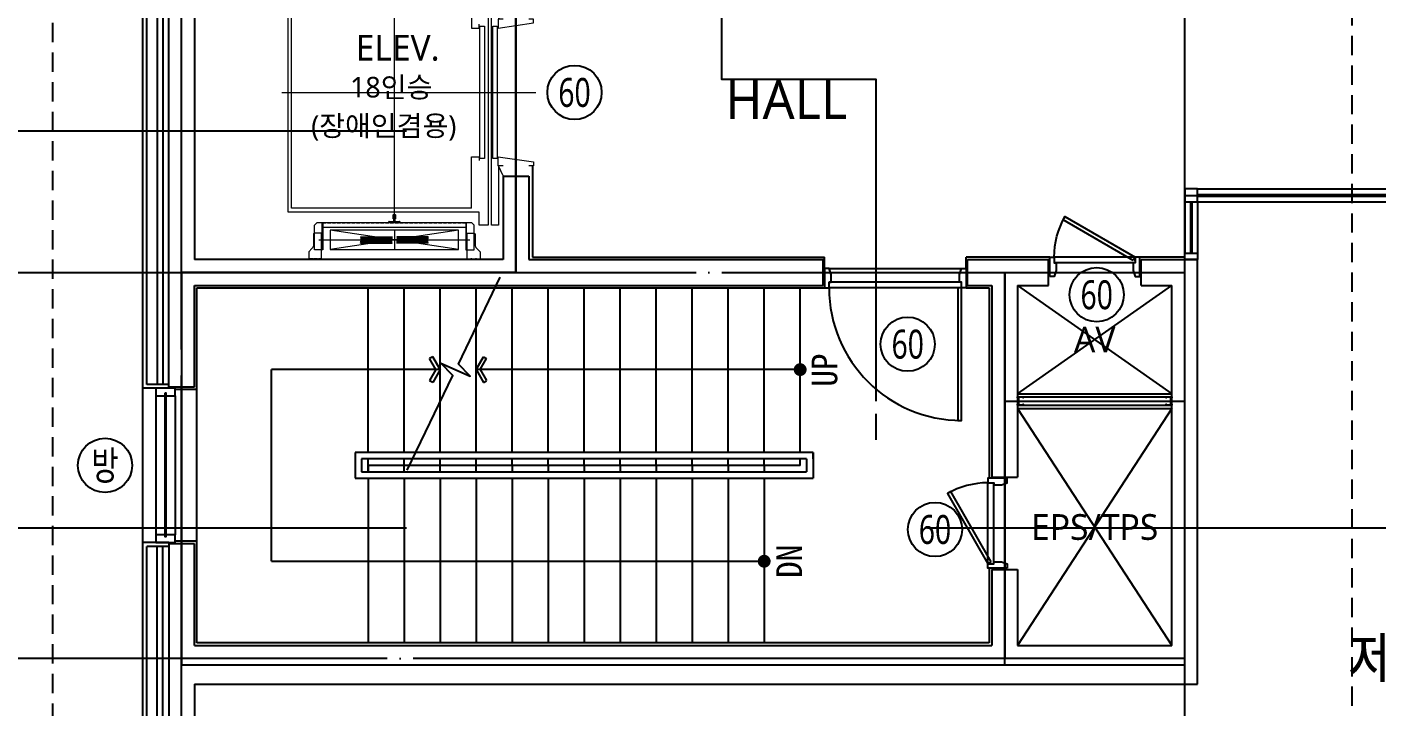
# Model space of a CAD drawing. Header units: millimetres. Extents: x 189000 to 252000, y 0 to 44550.
# Drawn here: x 203874 to 214370, y 17431 to 22718 of the extents above; entities that cross this region are included whole.
import ezdxf
from ezdxf.enums import TextEntityAlignment as Align

# ---------------------------------------------------------------- set-up
doc = ezdxf.new("R2010")
doc.units = ezdxf.units.MM
doc.header["$LTSCALE"] = 100
for name, pattern in [('CEN', [62, 60, -1, 0, -1]), ('CENTER', [66, 60, -2, 2, -2]), ('CENTER2', [1.125, 0.75, -0.125, 0.125, -0.125]), ('DOT', [6.35, 0, -6.35]), ('HID', [2.3, 1.5, -0.8]), ('HIDDEN', [0.375, 0.25, -0.125])]:
    doc.linetypes.add(name, pattern=pattern)
for name, color, linetype in [('00', 7, 'Continuous'), ('A-MARK', 3, 'Continuous'), ('AA-DWXM-DOOR', 4, 'Continuous'), ('CEN', 1, 'CEN'), ('COL', 2, 'Continuous'), ('DW-STUD', 8, 'Continuous'), ('FIN', 5, 'Continuous'), ('fur', 6, 'Continuous'), ('insul', 8, 'Continuous'), ('L1', 8, 'Continuous'), ('TEX', 3, 'Continuous'), ('TEXT', 3, 'Continuous'), ('TEXT3', 7, 'Continuous'), ('WID', 4, 'Continuous'), ('방화문', 7, 'Continuous'), ('부분확대', 7, 'Continuous')]:
    doc.layers.add(name, color=color, linetype=linetype)
for name, color, linetype, lineweight in [('LAD-CEN', 1, 'CENTER2', 9), ('LAD-OUTLINE', 7, 'Continuous', 20), ('LAD-REFERENCE', 7, 'Continuous', 5), ('LAD-THINLINE', 7, 'Continuous', 9)]:
    doc.layers.add(name, color=color, linetype=linetype, lineweight=lineweight)
doc.layers.add('면적선', color=44, linetype='Continuous', plot=False)
doc.styles.add('돋움', font='')
doc.styles.add('맑은고딕', font='')
doc.styles.add('울릉도L', font='')
doc.styles.get('돋움').set_extended_font_data('DotumChe')
doc.styles.get('맑은고딕').set_extended_font_data('Malgun Gothic')
doc.styles.get('울릉도L').set_extended_font_data('Malgun Gothic')
doc.linetypes.add('BATTING', pattern='A,0.00254,-2.54,[134,ltypeshp.shx,S=2.54,R=0,X=-2.54,Y=0],-5.08,[134,ltypeshp.shx,S=2.54,R=180,X=2.54,Y=0],-2.54', length=10.16254)

# ---------------------------------------------------------------- blocks, each defined once
blk = doc.blocks.new('새로운 블럭$0$arrow1')
for p, q in [((0, 0), (0.286, 0.501)), ((0, 0), (0.286, -0.501)), ((0.165, 0), (0.41, 0.429)), ((0.165, 0), (0.41, -0.429)), ((0.286, 0.501), (0.41, 0.43)), ((0.286, -0.501), (0.41, -0.43))]:
    blk.add_line(p, q)
blk = doc.blocks.new('A$C741C417D')
at = {"layer": 'AA-DWXM-DOOR', "color": 8}
for p, q in [((-665, 190), (-35, 190)), ((-665, 145), (-35, 145))]:
    blk.add_line(p, q, dxfattribs=at)
at = {"layer": 'AA-DWXM-DOOR'}
for points in [[(-650, 164), (-104, 479), (-119, 505), (-665, 190)], [(-700, 40), (-700, 190), (-665, 190), (-665, 145), (-650, 145), (-650, 85), (-665, 40), (-665, 40)], [(0, 40), (0, 190), (-35, 190), (-35, 145), (-50, 145), (-50, 85), (-35, 40), (-35, 40)]]:
    blk.add_lwpolyline(points, close=True, dxfattribs=at)
at = {"layer": 'AA-DWXM-DOOR', "color": 16}
blk.add_arc((-665, 190), 630, 0, 29.9999, dxfattribs=at)
blk = doc.blocks.new('*U14')
at = {"layer": 'LAD-OUTLINE'}
blk.add_line((0, 0), (80, 35), dxfattribs=at)
blk.add_lwpolyline([(80, 0), (80, 39), (150, 39), (110, -237), (80, -237), (80, -200)], dxfattribs=at)
blk = doc.blocks.new('*U15')
at = {"layer": 'LAD-OUTLINE'}
blk.add_line((0, 0), (-80, 35), dxfattribs=at)
blk.add_lwpolyline([(-80, 0), (-80, 39), (-150, 39), (-110, -237), (-80, -237), (-80, -200)], dxfattribs=at)
blk = doc.blocks.new('*U13')
at = {"layer": 'LAD-CEN', "ltscale": 200}
for p, q in [((0, 875), (0, -1100)), ((-1009, 0), (980, 0))]:
    blk.add_line(p, q, dxfattribs=at)
at = {"layer": 'LAD-OUTLINE'}
for points in [[(-1032, -730), (-1032, -660), (-930, -660), (-930, 825), (930, 825), (930, -660), (1032, -660), (1032, -730), (-1032, -730)], [(-900, -600), (-900, 800), (900, 800), (900, -600)], [(-900, -600), (-500, -600), (-500, -660), (-530, -660)], [(900, -600), (500, -600), (500, -660), (530, -660)], [(-515, -665), (515, -665), (515, -700), (-515, -700), (-515, -665)], [(-570, -810), (-1032, -810), (-1032, -755), (1032, -755), (1032, -810), (570, -810)], [(-515, -765), (515, -765), (515, -800), (-515, -800), (-515, -765)]]:
    blk.add_lwpolyline(points, dxfattribs=at)
blk = doc.blocks.new('LAD-RAIL-13K')
at = {"layer": 'LAD-THINLINE', "linetype": 'Continuous'}
for p, q in [((-40.801031, -53.720832), (-8.448969, -51.279167)), ((-4.75, -47.290511), (-4.75, -35.2)), ((4.75, -35.2), (4.75, -47.290511)), ((8.448969, -51.279167), (40.801031, -53.720832))]:
    blk.add_line(p, q, dxfattribs=at)
for points in [[(-7.95, -32), (-8, -32), (-8, -1), (-7, 0), (7, 0), (8, -1), (8, -32), (7.95, -32)], [(44.5, -57.709489), (44.5, -62), (-44.5, -62), (-44.5, -57.709489)]]:
    blk.add_lwpolyline(points, dxfattribs=at)
for centre, radius, start, end in [((-40.5, -57.709489), 4, 94.3160279995, 180), ((-8.75, -47.290511), 4, 274.3160279995, 0), ((-7.95, -35.2), 3.2, 0, 90), ((7.95, -35.2), 3.2, 90, 180), ((8.75, -47.290511), 4, 180, 265.6839720005), ((40.5, -57.709489), 4, 0, 85.6839720005)]:
    blk.add_arc(centre, radius, start, end, dxfattribs=at)
blk = doc.blocks.new('*U10')
at = {"layer": 'LAD-CEN', "ltscale": 10}
for p, q in [((-293, 636), (-277, 636)), ((-293, 601), (-277, 601)), ((-293, -601), (-277, -601)), ((-293, -636), (-277, -636))]:
    blk.add_line(p, q, dxfattribs=at)
at = {"layer": 'LAD-REFERENCE'}
for p, q in [((-211, 562), (0, 562)), ((-37, 556), (-37, -556)), ((0, 601), (0, -601)), ((-211, -562), (0, -562))]:
    blk.add_line(p, q, dxfattribs=at)
for points in [[(-83, 621), (-83, 621), (-88, 629), (-180, 629, -0.188811), (-194, 634), (-201, 641), (-228, 666), (-288, 666), (-288, 566), (-213, 566), (-83, 566)], [(-83, -621), (-83, -621), (-88, -629), (-180, -629, 0.188811), (-194, -634), (-201, -641), (-228, -666), (-288, -666), (-288, -566), (-213, -566), (-83, -566)]]:
    blk.add_lwpolyline(points, format="xyb", close=True, dxfattribs=at)
for points in [[(0, 556), (-211, 556), (-211, 621), (-20, 621), (0, 601)], [(0, -556), (-211, -556), (-211, -621), (-20, -621), (0, -601)]]:
    blk.add_lwpolyline(points, dxfattribs=at)
at = {"layer": 'LAD-THINLINE', "color": 2, "linetype": 'HIDDEN'}
for p, q in [((-282, 566), (-282, 666)), ((-6, -556), (-6, 556)), ((-282, -566), (-282, -666))]:
    blk.add_line(p, q, dxfattribs=at)
blk = doc.blocks.new('*U11')
at = {"layer": 'LAD-CEN', "linetype": 'CENTER'}
for p, q in [((0, 586), (0, -586)), ((75, 0), (-75, 0))]:
    blk.add_line(p, q, dxfattribs=at)
at = {"layer": 'LAD-THINLINE', "color": 5}
for p, q in [((-75, -500), (75, 500)), ((75, -500), (-75, 500)), ((-25, 262), (-25, 17)), ((-25, 262), (-22, 262)), ((-25, 262), (-22, 262)), ((-25, 262), (-22, 262)), ((-25, 262), (-22, 262)), ((-22, 262), (-22, 17)), ((-22, 262), (-21, 259)), ((-22, 262), (-21, 259)), ((-15, 260), (-12, 260)), ((-15, 260), (-12, 260)), ((-15, 260), (-15, 20)), ((-15, 260), (-9, 260)), ((-15, 260), (-9, 260)), ((-9, 260), (-9, 20)), ((-3, 260), (-3, 20)), ((3, 260), (-3, 260)), ((3, 260), (-3, 260)), ((3, 260), (0, 260)), ((3, 260), (0, 260)), ((3, 260), (3, 20)), ((15, 260), (9, 260)), ((9, 260), (9, 20)), ((9, 260), (9, 20)), ((15, 260), (12, 260)), ((15, 260), (15, 20)), ((25, 262), (21, 262)), ((25, 262), (21, 262)), ((21, 262), (21, 17)), ((21, 262), (21, 259)), ((25, 262), (21, 262)), ((25, 262), (21, 262)), ((21, 262), (21, 259)), ((25, 262), (25, 17)), ((-25, 17), (-22, 17)), ((-25, 17), (-22, 17)), ((-22, 17), (-21, 21)), ((-15, 20), (-9, 20)), ((-15, 20), (-9, 20)), ((3, 20), (-3, 20)), ((15, 20), (9, 20)), ((21, 17), (21, 21)), ((25, 17), (21, 17)), ((25, 17), (21, 17)), ((-25, -263), (-25, -18)), ((-25, -18), (-22, -18)), ((-25, -18), (-22, -18)), ((-22, -263), (-22, -18)), ((-22, -18), (-21, -21)), ((-15, -21), (-9, -21)), ((-15, -21), (-9, -21)), ((-15, -261), (-15, -21)), ((-9, -261), (-9, -21)), ((-3, -261), (-3, -21)), ((3, -21), (-3, -21)), ((3, -261), (3, -21)), ((15, -21), (9, -21)), ((9, -261), (9, -21)), ((9, -261), (9, -21)), ((15, -261), (15, -21)), ((21, -263), (21, -18)), ((25, -18), (21, -18)), ((25, -18), (21, -18)), ((21, -18), (21, -21)), ((25, -263), (25, -18)), ((-25, -263), (-22, -263)), ((-25, -263), (-22, -263)), ((-25, -263), (-22, -263)), ((-25, -263), (-22, -263)), ((-22, -263), (-21, -260)), ((-22, -263), (-21, -260)), ((-15, -261), (-12, -261)), ((-15, -261), (-12, -261)), ((-15, -261), (-9, -261)), ((-15, -261), (-9, -261)), ((3, -261), (-3, -261)), ((3, -261), (-3, -261)), ((3, -261), (0, -261)), ((3, -261), (0, -261)), ((15, -261), (9, -261)), ((15, -261), (12, -261)), ((21, -263), (21, -260)), ((21, -263), (21, -260)), ((25, -263), (21, -263)), ((25, -263), (21, -263)), ((25, -263), (21, -263)), ((25, -263), (21, -263))]:
    blk.add_line(p, q, dxfattribs=at)
at = {"layer": 'LAD-THINLINE'}
blk.add_lwpolyline([(-75, -500), (75, -500), (75, 500), (-75, 500)], close=True, dxfattribs=at)
at = {"layer": 'LAD-THINLINE', "color": 5}
for centre, start, end in [((-18, 260), 190.2367, 0), ((-18, 260), 190.2367, 0), ((-6, 260), 180, 0), ((-6, 260), 180, 0), ((6, 260), 180, 0), ((6, 260), 180, 0), ((18, 260), 180, 349.7633), ((18, 260), 180, 349.7633), ((-18, 20), 0, 169.7633), ((-6, 20), 0, 180), ((6, 20), 0, 180), ((18, 20), 10.2367, 180), ((-18, -21), 190.2367, 0), ((-6, -21), 180, 0), ((6, -21), 180, 0), ((18, -21), 180, 349.7633), ((-18, -261), 0, 169.7633), ((-18, -261), 0, 169.7633), ((-6, -261), 0, 180), ((-6, -261), 0, 180), ((6, -261), 0, 180), ((6, -261), 0, 180), ((18, -261), 10.2367, 180), ((18, -261), 10.2367, 180)]:
    blk.add_arc(centre, 3, start, end, dxfattribs=at)
blk = doc.blocks.new('1')
for name, p in [('*U11', (2386334, -4381467)), ('*U14', (2386831, -4382312)), ('*U15', (2388131, -4382312))]:
    blk.add_blockref(name, p)
at = {"rotation": 270}
blk.add_blockref('LAD-RAIL-13K', (2386531, -4381467), dxfattribs=at)
at = {"layer": 'L1'}
for name, p in [('*U13', (2387481, -4381467)), ('*U10', (2386469, -4381467))]:
    blk.add_blockref(name, p, dxfattribs=at)
blk = doc.blocks.new('*U48')
at = {"layer": 'AA-DWXM-DOOR', "color": 8}
for p, q in [((35, 120), (1065, 120)), ((35, 75), (1065, 75))]:
    blk.add_line(p, q, dxfattribs=at)
at = {"layer": 'AA-DWXM-DOOR'}
for points in [[(65, 120), (65, 1150), (35, 1150), (35, 120)], [(0, -30), (0, 120), (35, 120), (35, 75), (50, 75), (50, 15), (35, -30), (35, -30)], [(1100, -30), (1100, 120), (1065, 120), (1065, 75), (1050, 75), (1050, 15), (1065, -30), (1065, -30)]]:
    blk.add_lwpolyline(points, close=True, dxfattribs=at)
at = {"layer": 'AA-DWXM-DOOR', "color": 16}
blk.add_arc((35, 120), 1030, 0, 90, dxfattribs=at)
at = {"layer": 'Defpoints', "linetype": 'DOT'}
for p, q in [((-10, 110), (-10, -20)), ((1110, 110), (1110, -20))]:
    blk.add_line(p, q, dxfattribs=at)

msp = doc.modelspace()

# ---------------------------------------------------------------- linework, layer by layer
at = {"layer": '00'}
msp.add_lwpolyline([(206829.6, 19272.2), (207184.6, 20008.5), (207091.1, 20105.4), (207319.1, 20002.8), (207227.6, 20097.7), (207552.8, 20772.2)], dxfattribs=at)
at = {"layer": '00', "const_width": 50}
for points in [[(209885.3, 20029.1, -1), (209885.3, 20079.1, -1)], [(209605.3, 18539.1, -1), (209605.3, 18589.1, -1)]]:
    msp.add_lwpolyline(points, format="xyb", close=True, dxfattribs=at)
at = {"layer": 'A-MARK'}
for p, q in [((206825.3, 21909.1), (199942.3, 21909.1)), ((206825.3, 18820.8), (199942.3, 18820.8)), ((215145.6, 18820.8), (210875.3, 18820.8))]:
    msp.add_line(p, q, dxfattribs=at)
at = {"layer": 'A-MARK', "color": 8}
for points in [[(210475.7, 19809.1), (210475.7, 22309.1), (209275.7, 22309.1), (209275.7, 24309.1)], [(210475.7, 19509.1), (210475.7, 19709.1)]]:
    msp.add_lwpolyline(points, dxfattribs=at)
at = {"layer": 'AA-DWXM-DOOR', "color": 8}
msp.add_line((210110.3, 20839.1), (211140.3, 20839.1), dxfattribs=at)
at = {"layer": 'CEN'}
for p, q in [((205075.3, 7809.1), (205075.3, 36909.1)), ((212875.3, 7809.1), (212875.3, 36909.1)), ((207675.3, 20809.1), (207675.3, 23609.1)), ((203075.3, 20809.1), (212875.3, 20809.1)), ((211475.3, 20809.1), (211475.3, 17809.1)), ((211475.3, 19809.1), (212875.3, 19809.1)), ((212875.3, 17809.1), (203075.3, 17809.1))]:
    msp.add_line(p, q, dxfattribs=at)
at = {"layer": 'COL'}
for p, q in [((204975.3, 19919.1), (204975.3, 23709.1)), ((205175.3, 23509.1), (205175.3, 20909.1)), ((207575.3, 21559.1), (207575.3, 20909.1)), ((207575.3, 21559.1), (207775.3, 21559.1)), ((207775.3, 21559.1), (207775.3, 20909.1)), ((207575.3, 20909.1), (205175.3, 20909.1)), ((207775.3, 20909.1), (210065.3, 20909.1)), ((210065.3, 20709.1), (210065.3, 20909.1)), ((211185.3, 20909.1), (211815.3, 20909.1)), ((211185.3, 20709.1), (211185.3, 20909.1)), ((211815.3, 20709.1), (211815.3, 20909.1)), ((212535.3, 20909.1), (212975.3, 20909.1)), ((212535.3, 20709.1), (212535.3, 20909.1)), ((212975.3, 17609.1), (212975.3, 20909.1)), ((205175.3, 19919.1), (205175.3, 20709.1)), ((205175.3, 20709.1), (210065.3, 20709.1)), ((211185.3, 20709.1), (211375.3, 20709.1)), ((211375.3, 20709.1), (211375.3, 19219.1)), ((211575.3, 20709.1), (211815.3, 20709.1)), ((211575.3, 20709.1), (211575.3, 19219.1)), ((212535.3, 20709.1), (212775.3, 20709.1)), ((212775.3, 17909.1), (212775.3, 20709.1)), ((204975.3, 19919.1), (205175.3, 19919.1)), ((211375.3, 19219.1), (211575.3, 19219.1)), ((204975.3, 18699.1), (204975.3, 12309.1)), ((205175.3, 18699.1), (204975.3, 18699.1)), ((205175.3, 17909.1), (205175.3, 18699.1)), ((211375.3, 18499.1), (211375.3, 17909.1)), ((211375.3, 18499.1), (211575.3, 18499.1)), ((211575.3, 18499.1), (211575.3, 17909.1)), ((205175.3, 17909.1), (211375.3, 17909.1)), ((211575.3, 17909.1), (212775.3, 17909.1)), ((205175.3, 17609.1), (205175.3, 13009.1)), ((205175.3, 17609.1), (212975.3, 17609.1))]:
    msp.add_line(p, q, dxfattribs=at)
at = {"layer": 'DW-STUD'}
for points in [[(211582.3, 19787.6), (211582.3, 19830.6), (211575.3, 19833.6), (211575.3, 19841.6), (211620.3, 19841.6), (211620.3, 19833.6), (211619.3, 19833.6), (211619.3, 19840.6), (211576.3, 19840.6), (211576.3, 19834.3), (211583.3, 19831.3), (211583.3, 19787), (211576.3, 19784), (211576.3, 19777.6), (211619.3, 19777.6), (211619.3, 19784.6), (211620.3, 19784.6), (211620.3, 19776.6), (211575.3, 19776.6), (211575.3, 19784.6)], [(212768.3, 19830.6), (212768.3, 19787.6), (212775.3, 19784.6), (212775.3, 19776.6), (212730.3, 19776.6), (212730.3, 19784.6), (212731.3, 19784.6), (212731.3, 19777.6), (212774.3, 19777.6), (212774.3, 19784), (212767.3, 19787), (212767.3, 19831.3), (212774.3, 19834.3), (212774.3, 19840.6), (212731.3, 19840.6), (212731.3, 19833.6), (212730.3, 19833.6), (212730.3, 19841.6), (212775.3, 19841.6), (212775.3, 19833.6)]]:
    msp.add_lwpolyline(points, close=True, dxfattribs=at)
at = {"layer": 'FIN', "linetype": 'Continuous', "ltscale": 5}
for p, q in [((204775.3, 12029.1), (204775.3, 23734.1)), ((204805.3, 19939.1), (204805.3, 23704.1)), ((211575.3, 19866.6), (212775.3, 19866.6)), ((211575.3, 19751.6), (212775.3, 19751.6)), ((204805.3, 12059.1), (204805.3, 18679.1))]:
    msp.add_line(p, q, dxfattribs=at)
at = {"layer": 'FIN'}
for p, q in [((207805.3, 21639.1), (207805.3, 20929.1)), ((207805.3, 20929.1), (210075.3, 20929.1)), ((210075.3, 20839.1), (210075.3, 20929.1)), ((211825.3, 20929.1), (211175.3, 20929.1)), ((211175.3, 20839.1), (211175.3, 20929.1)), ((212875.3, 20929.1), (212525.3, 20929.1)), ((205195.3, 19899.1), (205195.3, 20689.1)), ((205195.3, 20689.1), (210075.3, 20689.1)), ((211175.3, 20689.1), (211355.3, 20689.1)), ((211355.3, 20689.1), (211355.3, 19209.1)), ((205195.3, 19899.1), (205025.3, 19899.1)), ((205195.3, 18719.1), (205025.3, 18719.1)), ((205195.3, 17929.1), (205195.3, 18719.1)), ((211355.3, 18509.1), (211355.3, 17929.1)), ((211355.3, 17929.1), (205195.3, 17929.1))]:
    msp.add_line(p, q, dxfattribs=at)
at = {"layer": 'FIN', "linetype": 'Continuous'}
for p, q in [((204975.3, 19909.1), (204775.3, 19909.1)), ((204975.3, 19939.1), (204805.3, 19939.1)), ((204975.3, 18709.1), (204775.3, 18709.1)), ((204975.3, 18679.1), (204805.3, 18679.1))]:
    msp.add_line(p, q, dxfattribs=at)
at = {"layer": 'FIN'}
msp.add_lwpolyline([(205195.3, 18719.1), (205195.3, 19899.1)], dxfattribs=at)
at = {"layer": 'fur', "ltscale": 0.08}
for p, q in [((211575.3, 19866.6), (212775.3, 20709.1)), ((211575.3, 20709.1), (212775.3, 19866.6)), ((211575.3, 19751.6), (212775.3, 17909.1)), ((212775.3, 19751.6), (211575.3, 17909.1))]:
    msp.add_line(p, q, dxfattribs=at)
at = {"layer": 'fur', "color": 6}
for p, q in [((207085.3, 20054.1), (205775.3, 20054.1)), ((205775.3, 18564.1), (205775.3, 20054.1)), ((209885.3, 20054.1), (207365.3, 20054.1)), ((205775.3, 18564.1), (209605.3, 18564.1))]:
    msp.add_line(p, q, dxfattribs=at)
at = {"layer": 'insul'}
for p, q in [((204885.3, 23704.1), (204885.3, 19939.1)), ((204885.3, 12219.1), (204885.3, 18679.1))]:
    msp.add_line(p, q, dxfattribs=at)
at = {"layer": 'insul', "linetype": 'BATTING', "ltscale": 0.04}
for p, q in [((204930.3, 23704.1), (204930.3, 19939.1)), ((204930.3, 12264.1), (204930.3, 18679.1))]:
    msp.add_line(p, q, dxfattribs=at)
at = {"layer": 'L1'}
for p, q in [((206525.3, 19409.1), (206525.3, 20689.1)), ((206805.3, 19409.1), (206805.3, 20689.1)), ((207085.3, 19409.1), (207085.3, 20689.1)), ((207365.3, 19409.1), (207365.3, 20689.1)), ((207645.3, 19409.1), (207645.3, 20689.1)), ((207925.3, 19409.1), (207925.3, 20689.1)), ((208205.3, 19409.1), (208205.3, 20689.1)), ((208485.3, 19409.1), (208485.3, 20689.1)), ((208765.3, 19409.1), (208765.3, 20689.1)), ((209045.3, 19409.1), (209045.3, 20689.1)), ((209325.3, 19409.1), (209325.3, 20689.1)), ((209605.3, 19409.1), (209605.3, 20689.1)), ((209605.3, 19409.1), (209605.3, 20689.1)), ((209885.3, 19409.1), (209885.3, 20689.1)), ((209885.3, 19409.1), (209885.3, 20689.1)), ((211575.3, 19841.6), (212775.3, 19841.6)), ((211575.3, 19776.6), (212775.3, 19776.6)), ((209985.3, 19409.1), (206425.3, 19409.1)), ((206425.3, 19409.1), (206425.3, 19209.1)), ((209935.3, 19359.1), (206475.3, 19359.1)), ((206475.3, 19359.1), (206475.3, 19259.1)), ((206525.3, 19309.1), (206525.3, 19359.1)), ((206525.3, 19309.1), (206525.3, 19359.1)), ((206805.3, 19309.1), (206805.3, 19359.1)), ((207085.3, 19309.1), (207085.3, 19359.1)), ((207365.3, 19309.1), (207365.3, 19359.1)), ((207645.3, 19309.1), (207645.3, 19359.1)), ((207925.3, 19309.1), (207925.3, 19359.1)), ((208205.3, 19309.1), (208205.3, 19359.1)), ((208485.3, 19309.1), (208485.3, 19359.1)), ((208765.3, 19309.1), (208765.3, 19359.1)), ((209045.3, 19309.1), (209045.3, 19359.1)), ((209325.3, 19309.1), (209325.3, 19359.1)), ((209605.3, 19309.1), (209605.3, 19359.1)), ((209885.3, 19309.1), (209885.3, 19359.1)), ((209935.3, 19359.1), (209935.3, 19259.1)), ((209985.3, 19359.1), (209985.3, 19409.1)), ((209985.3, 19409.1), (209985.3, 19209.1)), ((206425.3, 19209.1), (209985.3, 19209.1)), ((206475.3, 19259.1), (209935.3, 19259.1)), ((206525.3, 19309.1), (206525.3, 19259.1)), ((209885.3, 19309.1), (206525.3, 19309.1)), ((206525.3, 19259.1), (206525.3, 19309.1)), ((206525.3, 19209.1), (206525.3, 17929.1)), ((206805.3, 19259.1), (206805.3, 19309.1)), ((206805.3, 19209.1), (206805.3, 17929.1)), ((207085.3, 19259.1), (207085.3, 19309.1)), ((207085.3, 19209.1), (207085.3, 17929.1)), ((207365.3, 19259.1), (207365.3, 19309.1)), ((207365.3, 19209.1), (207365.3, 17929.1)), ((207645.3, 19309.1), (207645.3, 19259.1)), ((207645.3, 19209.1), (207645.3, 17929.1)), ((207925.3, 19309.1), (207925.3, 19259.1)), ((207925.3, 19209.1), (207925.3, 17929.1)), ((208205.3, 19309.1), (208205.3, 19259.1)), ((208205.3, 19209.1), (208205.3, 17929.1)), ((208485.3, 19309.1), (208485.3, 19259.1)), ((208485.3, 19209.1), (208485.3, 17929.1)), ((208765.3, 19309.1), (208765.3, 19259.1)), ((208765.3, 19209.1), (208765.3, 17929.1)), ((209045.3, 19309.1), (209045.3, 19259.1)), ((209045.3, 19209.1), (209045.3, 17929.1)), ((209325.3, 19309.1), (209325.3, 19259.1)), ((209325.3, 19209.1), (209325.3, 17929.1)), ((209605.3, 19309.1), (209605.3, 19259.1)), ((209605.3, 19209.1), (209605.3, 17929.1)), ((209605.3, 19209.1), (209605.3, 17929.1))]:
    msp.add_line(p, q, dxfattribs=at)
at = {"layer": 'WID', "color": 6, "linetype": 'Continuous', "ltscale": 0.2}
for p, q in [((212975.3, 21459.1), (215225.3, 21459.1)), ((212875.3, 21359.1), (212875.3, 20959.1)), ((212975.3, 21359.1), (215225.3, 21359.1)), ((212975.3, 21359.1), (212975.3, 20959.1)), ((204875.3, 19849.1), (204875.3, 18769.1)), ((204875.3, 19849.1), (204875.3, 18769.1))]:
    msp.add_line(p, q, dxfattribs=at)
at = {"layer": 'WID'}
for p, q in [((212975.3, 21415.1), (215225.3, 21415.1)), ((212919.3, 21359.1), (212919.3, 20959.1)), ((212931.3, 21359.1), (212931.3, 20959.1)), ((212975.3, 21403.1), (215225.3, 21403.1))]:
    msp.add_line(p, q, dxfattribs=at)
at = {"layer": 'WID', "color": 6}
msp.add_line((205025.3, 19849.1), (205025.3, 18769.1), dxfattribs=at)
msp.add_line((205025.3, 19849.1), (205025.3, 18769.1), dxfattribs=at)
at = {"layer": 'WID', "linetype": 'Continuous', "ltscale": 0.2}
for points in [[(212975.3, 21459.1), (212875.3, 21459.1), (212875.3, 21359.1), (212975.3, 21359.1)], [(212975.3, 20959.1), (212975.3, 20909.1), (212875.3, 20909.1), (212875.3, 20959.1)]]:
    msp.add_lwpolyline(points, close=True, dxfattribs=at)
at = {"layer": 'WID'}
for points in [[(205025.3, 19849.1), (205025.3, 19909.1), (204875.3, 19909.1), (204875.3, 19849.1)], [(205025.3, 19849.1), (205025.3, 19909.1), (204875.3, 19909.1), (204875.3, 19849.1)], [(204944.3, 19871.1), (204944.3, 18757.1), (204956.3, 18757.1), (204956.3, 19871.1)], [(205025.3, 18709.1), (205025.3, 18769.1), (204875.3, 18769.1), (204875.3, 18709.1)]]:
    msp.add_lwpolyline(points, close=True, dxfattribs=at)
at = {"layer": '면적선'}
for points in [[(205075.3, 17759.1), (211475.3, 17759.1), (211475.3, 20809.1), (212875.3, 20809.1), (212875.3, 21409.1), (219975.3, 21409.1), (219975.3, 23609.1), (213175.3, 23609.1), (213175.3, 27209.1), (209875.3, 27209.1), (209875.3, 25059.1), (208675.3, 25059.1), (208675.3, 27209.1), (205075.3, 27209.1), (205075.3, 23609.1), (207675.3, 23609.1), (207675.3, 20809.1), (205075.3, 20809.1)], [(205075.3, 17759.1), (212875.3, 17759.1), (212875.3, 21409.1), (219975.3, 21409.1), (219975.3, 23609.1), (225475.3, 23609.1), (225475.3, 23559.1), (229675.3, 23559.1), (229675.3, 20809.1), (232075.3, 20809.1), (232075.3, 11809.1), (212875.3, 11809.1), (212875.3, 12409.1), (205075.3, 12409.1)]]:
    msp.add_lwpolyline(points, close=True, dxfattribs=at)
at = {"layer": '방화문'}
for centre in [(208130.7, 22209.1), (212191, 20636), (210721.6, 20251.8), (204480.7, 19309.1), (210933.6, 18810.9)]:
    msp.add_circle(centre, 210.8, dxfattribs=at)
at = {"layer": '부분확대', "linetype": 'HID'}
msp.add_lwpolyline([(214175.3, 17309.1, -0.4142136), (213675.3, 16809.1), (204575.3, 16809.1, -0.4142136), (204075.3, 17309.1), (204075.3, 27709.1, -0.4142136), (204575.3, 28209.1), (213675.3, 28209.1, -0.4142136), (214175.3, 27709.1)], format="xyb", close=True, dxfattribs=at)

# ---------------------------------------------------------------- block references
for name, p, rotation in [('1', (-4174737.1, -2365271.5), 90.00000000000001), ('A$C741C417D', (211535.3, 19209.1), 90)]:
    msp.add_blockref(name, p, dxfattribs=dict(rotation=rotation))
at = {"xscale": -1}
msp.add_blockref('A$C741C417D', (211825.3, 20739.1), dxfattribs=at)
at = {"layer": '00', "yscale": 200, "zscale": 200}
for p, xscale in [((207085.3, 20054.1), -200), ((207365.3, 20054.1), 200)]:
    msp.add_blockref('새로운 블럭$0$arrow1', p, dxfattribs=dict(at, xscale=xscale))
at = {"layer": 'AA-DWXM-DOOR', "rotation": 180}
msp.add_blockref('*U48', (211175.3, 20809.1), dxfattribs=at)

# ---------------------------------------------------------------- texts
at = {"layer": 'TEX', "color": 7, "style": '맑은고딕'}
for s, height, p in [('ELEV.', 200, (206429.7, 22456.8)), ('18인승', 160, (206385.3, 22170)), ('(장애인겸용)', 160, (206083.3, 21870))]:
    msp.add_text(s, height=height, dxfattribs=at).set_placement(p)
at = {"layer": 'TEXT', "color": 7, "style": '맑은고딕'}
for s, height, p in [('HALL', 300, (209303.3, 22303.1)), ('제1종 근린생활시설', 333.33, (214142, 17973))]:
    msp.add_text(s, height=height, dxfattribs=at).set_placement(p, align=Align.TOP_LEFT)
at = {"layer": 'TEXT', "color": 7, "style": '돋움'}
for s, p in [('UP', (210173.9, 19920.6)), ('DN', (209899.5, 18434.2))]:
    msp.add_text(s, height=200, rotation=90, dxfattribs=at).set_placement(p)
at = {"layer": 'TEXT3', "style": '맑은고딕'}
for s, p in [('AV', (212175.3, 20287.9)), ('EPS/TPS', (212175.3, 18830.4))]:
    msp.add_text(s, height=200, dxfattribs=at).set_placement(p, align=Align.MIDDLE_CENTER)
at = {"layer": '방화문', "style": '울릉도L', "width": 0.75}
for s, p in [('60', (208130.7, 22209.1)), ('60', (212191, 20636)), ('60', (210721.6, 20251.8)), ('방', (204480.7, 19309.1)), ('60', (210933.6, 18810.9))]:
    msp.add_text(s, height=225, dxfattribs=at).set_placement(p, align=Align.MIDDLE_CENTER)

doc.saveas('drawing.dxf')
